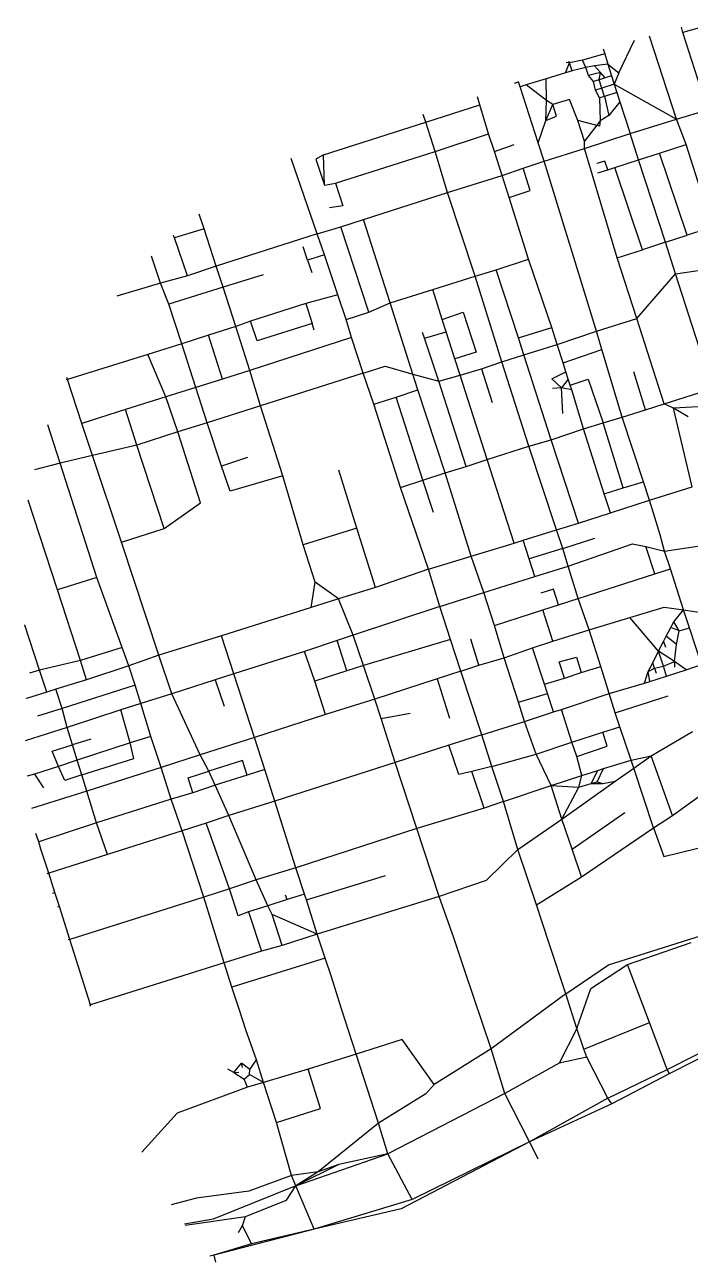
# Model space of a CAD drawing. Header units: metres. Extents: x 629814 to 633158, y 4833030 to 4835874.
# Drawn here: x 629814 to 631272, y 4833030 to 4835740 of the extents above; entities that cross this region are included whole.
import ezdxf

# ---------------------------------------------------------------- set-up
doc = ezdxf.new("R2010")
doc.units = ezdxf.units.M

msp = doc.modelspace()

# ---------------------------------------------------------------- linework, layer by layer
at = {"layer": 'ROADS'}
for points in [[(631256.1, 4835722.8), (631253.1, 4835734.6)], [(631315.7, 4835740), (631256.1, 4835722.8)], [(631295.2, 4835600.1), (631256.1, 4835722.8)], [(631116.2, 4835634.4), (631150.3, 4835706.1)], [(631241.9, 4835533.3), (631182.7, 4835714.8)], [(631036.1, 4835662.7), (631008, 4835656.3)], [(631085, 4835676), (631036.1, 4835662.7)], [(631043.7, 4835646.5), (631036.1, 4835662.7)], [(631081.5, 4835687.1), (631085, 4835676)], [(631085, 4835676), (631091.7, 4835653.5)], [(630999.2, 4835634.7), (630956.6, 4835621.8)], [(630999.2, 4835634.7), (631008, 4835656.3)], [(631013.6, 4835639.1), (630999.2, 4835634.7)], [(631008, 4835656.3), (631000.3, 4835657.5)], [(631008, 4835656.3), (631006.7, 4835660.3)], [(631013.6, 4835639.1), (631008, 4835656.3)], [(631043.7, 4835646.5), (631013.6, 4835639.1)], [(631062.6, 4835649.9), (631043.7, 4835646.5)], [(631049.5, 4835629), (631043.7, 4835646.5)], [(631075.4, 4835635.5), (631049.5, 4835629)], [(631091.7, 4835653.5), (631062.6, 4835649.9)], [(631075.4, 4835635.5), (631062.6, 4835649.9)], [(631072.5, 4835619.7), (631075.4, 4835635.5)], [(631086.1, 4835624), (631075.4, 4835635.5)], [(631091.7, 4835653.5), (631100, 4835628.4)], [(631091.7, 4835653.5), (631116.2, 4835634.4)], [(631116.2, 4835634.4), (631106, 4835609.8)], [(630887.2, 4835612.3), (630895.9, 4835615.2)], [(630895.9, 4835615.2), (630895.8, 4835615.7)], [(630899.5, 4835604.3), (630895.9, 4835615.2)], [(630913, 4835608.3), (630899.5, 4835604.3)], [(630956.6, 4835621.8), (630913, 4835608.3)], [(630957.2, 4835573.9), (630913, 4835608.3)], [(630957.2, 4835573.9), (630956.6, 4835621.8)], [(631060.2, 4835615.5), (631049.5, 4835629)], [(631072.5, 4835619.7), (631060.2, 4835615.5)], [(631064.5, 4835596.8), (631060.2, 4835615.5)], [(631086.1, 4835624), (631072.5, 4835619.7)], [(631078.8, 4835601.2), (631072.5, 4835619.7)], [(631106, 4835609.8), (631078.8, 4835601.2)], [(631100, 4835628.4), (631086.1, 4835624)], [(631100, 4835628.4), (631106, 4835609.8)], [(631106, 4835609.8), (631241.9, 4835533.3)], [(631106, 4835609.8), (631111.7, 4835592)], [(630811.6, 4835564.7), (630806.3, 4835582.2)], [(630938.9, 4835481.7), (630899.5, 4835604.3)], [(631078.8, 4835601.2), (631064.5, 4835596.8)], [(631073.8, 4835579.9), (631064.5, 4835596.8)], [(631084.3, 4835583.2), (631073.8, 4835579.9)], [(631073.8, 4835579.9), (631075, 4835529.7)], [(631084.3, 4835583.2), (631078.8, 4835601.2)], [(631111.7, 4835592), (631084.3, 4835583.2)], [(631084.3, 4835583.2), (631094, 4835541.4)], [(631111.7, 4835592), (631117.9, 4835571.6)], [(630692.7, 4835526.5), (630811.6, 4835564.7)], [(630830.6, 4835501.1), (630811.6, 4835564.7)], [(630955.7, 4835530.2), (630957.2, 4835573.9)], [(630955.7, 4835530.2), (630971.4, 4835565.1)], [(630955.7, 4835530.2), (630979.6, 4835539.6), (630971.4, 4835565.1)], [(630971.4, 4835565.1), (630957.2, 4835573.9)], [(631025.8, 4835530), (631007.8, 4835576.2), (630971.4, 4835565.1)], [(631117.9, 4835571.6), (631094, 4835541.4)], [(631117.9, 4835571.6), (631140.8, 4835501.6)], [(631241.9, 4835533.3), (631310.2, 4835553.5)], [(630469, 4835454.9), (630692.7, 4835526.5)], [(630692.7, 4835526.5), (630687.4, 4835543.5)], [(630713.3, 4835462.6), (630692.7, 4835526.5)], [(630938.9, 4835481.7), (630955.7, 4835530.2)], [(631040.5, 4835484.9), (631025.8, 4835530)], [(631075, 4835529.7), (631073.3, 4835517.9), (631025.8, 4835530)], [(631075, 4835529.7), (631040.5, 4835484.9)], [(631094, 4835541.4), (631075, 4835529.7)], [(631140.8, 4835501.6), (631241.9, 4835533.3)], [(631263.1, 4835477.7), (631241.9, 4835533.3)], [(630713.3, 4835462.6), (630830.6, 4835501.1)], [(630843.2, 4835462.8), (630830.6, 4835501.1)], [(631040.9, 4835469.3), (631140.8, 4835501.6)], [(631159.1, 4835444.2), (631140.8, 4835501.6)], [(630843.2, 4835462.8), (630886.7, 4835477.5)], [(630952, 4835441.2), (630938.9, 4835481.7)], [(631040.9, 4835469.3), (631040.5, 4835484.9)], [(631204.9, 4835458.9), (631263.1, 4835477.7)], [(631321.3, 4835296.7), (631263.1, 4835477.7)], [(630454.6, 4835282), (630398.1, 4835446.9)], [(630469, 4835454.9), (630452.2, 4835446), (630470.8, 4835388.9)], [(630470.8, 4835388.9), (630469, 4835454.9)], [(630494.8, 4835393.1), (630713.3, 4835462.6)], [(630740.7, 4835372.5), (630713.3, 4835462.6)], [(630860.4, 4835410.1), (630843.2, 4835462.8)], [(630952, 4835441.2), (631040.9, 4835469.3)], [(631112.5, 4835229.4), (631040.9, 4835469.3)], [(631107.2, 4835427.4), (631159.1, 4835444.2)], [(631159.1, 4835444.2), (631204.9, 4835458.9)], [(631218.2, 4835263.6), (631159.1, 4835444.2)], [(631265.5, 4835279.3), (631204.9, 4835458.9)], [(630860.4, 4835410.1), (630906.3, 4835425.7)], [(630875.7, 4835361.4), (630921.6, 4835377.1), (630906.3, 4835425.7)], [(630906.3, 4835425.7), (630952, 4835441.2)], [(631066.8, 4835068.8), (630952, 4835441.2)], [(631091.7, 4835422.6), (631085.3, 4835441.4), (631067.3, 4835436.5)], [(631069.8, 4835415.4), (631091.7, 4835422.6)], [(631091.7, 4835422.6), (631107.2, 4835427.4)], [(631168, 4835247.1), (631107.2, 4835427.4)], [(630470.8, 4835388.9), (630494.8, 4835393.1)], [(630494.8, 4835393.1), (630511, 4835343.4), (630482.2, 4835339)], [(630740.7, 4835372.5), (630860.4, 4835410.1)], [(630875.7, 4835361.4), (630860.4, 4835410.1)], [(630556.3, 4835313.6), (630740.7, 4835372.5)], [(630801, 4835189.4), (630740.7, 4835372.5)], [(630918.2, 4835226.6), (630875.7, 4835361.4)], [(630207, 4835293.3), (630196.2, 4835325.4)], [(630506.4, 4835297.6), (630556.3, 4835313.6)], [(630614.6, 4835130.7), (630556.3, 4835313.6)], [(630207, 4835293.3), (630142, 4835273.2)], [(630233.7, 4835211), (630207, 4835293.3)], [(630454.6, 4835282), (630233.7, 4835211)], [(630454.6, 4835282), (630506.4, 4835297.6)], [(630471.2, 4835236), (630454.6, 4835282)], [(630568.4, 4835110.3), (630506.4, 4835297.6)], [(631321.3, 4835296.7), (631265.5, 4835279.3)], [(630142, 4835273.2), (630140.2, 4835278.7)], [(630170.5, 4835190.5), (630142, 4835273.2)], [(631218.2, 4835263.6), (631168, 4835247.1)], [(631218.2, 4835263.6), (631265.5, 4835279.3)], [(631239.9, 4835194.8), (631218.2, 4835263.6)], [(630111.9, 4835174.2), (630091.6, 4835233.4)], [(630434, 4835224.7), (630424.1, 4835253.6)], [(630471.2, 4835236), (630434, 4835224.7)], [(630500.1, 4835148.6), (630471.2, 4835236)], [(631112.5, 4835229.4), (631168, 4835247.1)], [(631155.6, 4835096.8), (631112.5, 4835229.4)], [(630233.7, 4835211), (630170.5, 4835190.5)], [(630248.7, 4835165.5), (630233.7, 4835211)], [(630434, 4835224.7), (630442.9, 4835197.6)], [(630801, 4835189.4), (630847.1, 4835203.3)], [(630847.1, 4835203.3), (630918.2, 4835226.6)], [(630896.3, 4835054.5), (630847.1, 4835203.3)], [(630968.8, 4835077.2), (630918.2, 4835226.6)], [(631239.9, 4835194.8), (631349.1, 4835210.7)], [(630111.9, 4835174.2), (630016.2, 4835145.5)], [(630170.5, 4835190.5), (630111.9, 4835174.2)], [(630130, 4835128.4), (630111.9, 4835174.2)], [(630336.2, 4835192.6), (630248.7, 4835165.5)], [(630708.1, 4835160.1), (630801, 4835189.4)], [(630859.8, 4835001.9), (630801, 4835189.4)], [(631155.6, 4835096.8), (631239.9, 4835194.8)], [(631321.1, 4834943.6), (631239.9, 4835194.8)], [(630248.7, 4835165.5), (630130, 4835128.4)], [(630276.5, 4835079.1), (630248.7, 4835165.5)], [(630500.1, 4835148.6), (630429.9, 4835129.5)], [(630518.3, 4835094.6), (630500.1, 4835148.6)], [(630614.6, 4835130.7), (630708.1, 4835160.1)], [(630728.8, 4835094.9), (630708.1, 4835160.1)], [(630158.6, 4835041.6), (630130, 4835128.4)], [(630429.9, 4835129.5), (630308.8, 4835090.6)], [(630429.9, 4835129.5), (630443.6, 4835085.8)], [(630568.4, 4835110.3), (630614.6, 4835130.7)], [(630664.5, 4834974.7), (630614.6, 4835130.7)], [(630518.3, 4835094.6), (630568.4, 4835110.3)], [(630529.9, 4835055.1), (630518.3, 4835094.6)], [(630728.8, 4835094.9), (630774.5, 4835110.8), (630803.5, 4835022.9), (630756.5, 4835008.6)], [(630737.4, 4835067.9), (630728.8, 4835094.9)], [(631066.8, 4835068.8), (631155.6, 4835096.8)], [(631215.5, 4834909.6), (631155.6, 4835096.8)], [(630276.5, 4835079.1), (630216.8, 4835060.2)], [(630308.8, 4835090.6), (630276.5, 4835079.1)], [(630307.2, 4834982.7), (630276.5, 4835079.1)], [(630443.6, 4835085.8), (630323.4, 4835048), (630308.8, 4835090.6)], [(630448.5, 4835071.2), (630443.6, 4835085.8)], [(630689.9, 4835053.6), (630685.8, 4835065.9)], [(630689.9, 4835053.6), (630737.4, 4835067.9)], [(630756.5, 4835008.6), (630737.4, 4835067.9)], [(630896.3, 4835054.5), (630968.8, 4835077.2)], [(630980.7, 4835039.8), (630968.8, 4835077.2)], [(630980.7, 4835039.8), (631066.8, 4835068.8)], [(631078.6, 4835029), (631066.8, 4835068.8)], [(630158.6, 4835041.6), (630083.5, 4835018)], [(630216.8, 4835060.2), (630158.6, 4835041.6)], [(630188.9, 4834945.9), (630158.6, 4835041.6)], [(630247.7, 4834964.2), (630216.8, 4835060.2)], [(630529.9, 4835055.1), (630307.2, 4834982.7)], [(630555.6, 4834976.8), (630529.9, 4835055.1)], [(630721.1, 4834959.7), (630689.9, 4835053.6)], [(630908, 4835017.3), (630896.3, 4835054.5)], [(630908, 4835017.3), (630980.7, 4835039.8)], [(630993.6, 4834999.7), (630980.7, 4835039.8)], [(630083.5, 4835018), (629908.1, 4834963.5)], [(630123.3, 4834925.1), (630083.5, 4835018)], [(630859.8, 4835001.9), (630908, 4835017.3)], [(630967.9, 4834831.3), (630908, 4835017.3)], [(630993.6, 4834999.7), (631078.6, 4835029)], [(631122.9, 4834880.4), (631078.6, 4835029)], [(630555.6, 4834976.8), (630604, 4834992.4), (630664.5, 4834974.7)], [(630767.9, 4834972.7), (630756.5, 4835008.6)], [(630767.9, 4834972.7), (630814.8, 4834986.8)], [(630814.8, 4834986.8), (630859.8, 4835001.9)], [(630814.8, 4834986.8), (630838, 4834913)], [(630918.9, 4834817.3), (630859.8, 4835001.9)], [(630999.9, 4834980.1), (630993.6, 4834999.7)], [(629908.1, 4834963.5), (629904.9, 4834963)], [(629908.1, 4834963.5), (629906.8, 4834967.3)], [(629939.3, 4834866.9), (629908.1, 4834963.5)], [(630247.7, 4834964.2), (630188.9, 4834945.9)], [(630307.2, 4834982.7), (630247.7, 4834964.2)], [(630330.7, 4834905.2), (630307.2, 4834982.7)], [(630555.6, 4834976.8), (630330.7, 4834905.2)], [(630579.1, 4834908.8), (630555.6, 4834976.8)], [(630675.4, 4834940.3), (630664.5, 4834974.7)], [(630664.5, 4834974.7), (630721.1, 4834959.7)], [(630721.1, 4834959.7), (630767.9, 4834972.7)], [(630781.2, 4834773), (630721.1, 4834959.7)], [(630827.7, 4834787.9), (630767.9, 4834972.7)], [(630990.1, 4834945), (630969.2, 4834964.9), (630999.9, 4834980.1)], [(631005.2, 4834963.8), (630990.1, 4834945)], [(631005.2, 4834963.8), (630999.9, 4834980.1)], [(631009.4, 4834950.9), (631005.2, 4834963.8)], [(631009.4, 4834950.9), (631048.6, 4834963.6), (631081.5, 4834868)], [(631174, 4834896.7), (631148.9, 4834980)], [(630188.9, 4834945.9), (630123.3, 4834925.1)], [(630213.8, 4834868.3), (630188.9, 4834945.9)], [(630628.3, 4834924.4), (630675.4, 4834940.3)], [(630735.1, 4834758.6), (630675.4, 4834940.3)], [(630990.1, 4834945), (630970.8, 4834943.7)], [(630993.2, 4834888.7), (630990.1, 4834945)], [(631012.8, 4834940.8), (630990.1, 4834945)], [(631012.8, 4834940.8), (631009.4, 4834950.9)], [(631038.3, 4834855.1), (631012.8, 4834940.8)], [(631215.5, 4834909.6), (631321.1, 4834943.6)], [(630123.3, 4834925.1), (630035.2, 4834897.6)], [(630149.3, 4834848.3), (630123.3, 4834925.1)], [(630330.7, 4834905.2), (630213.8, 4834868.3)], [(630379.4, 4834752.1), (630330.7, 4834905.2)], [(630579.1, 4834908.8), (630628.3, 4834924.4)], [(630637.3, 4834726.6), (630579.1, 4834908.8)], [(630686.6, 4834742.4), (630628.3, 4834924.4)], [(631174, 4834896.7), (631215.5, 4834909.6)], [(631235.3, 4834900.4), (631215.5, 4834909.6)], [(631330.5, 4834905.8), (631235.3, 4834900.4)], [(630035.2, 4834897.6), (629939.3, 4834866.9)], [(630059.4, 4834819.7), (630035.2, 4834897.6)], [(631081.5, 4834868), (631122.9, 4834880.4)], [(631122.9, 4834880.4), (631174, 4834896.7)], [(631170.2, 4834739.1), (631122.9, 4834880.4)], [(631276.7, 4834728.3), (631235.3, 4834900.4)], [(631267.6, 4834881.7), (631235.3, 4834900.4)], [(629892, 4834780.2), (629864.4, 4834863.8)], [(629962.5, 4834796.5), (629939.3, 4834866.9)], [(630149.3, 4834848.3), (630059.4, 4834819.7)], [(630119.6, 4834637), (630199.1, 4834692.8), (630149.3, 4834848.3)], [(630213.8, 4834868.3), (630149.3, 4834848.3)], [(630245.3, 4834773.5), (630213.8, 4834868.3)], [(630967.9, 4834831.3), (631038.3, 4834855.1)], [(631038.3, 4834855.1), (631081.5, 4834868)], [(631084, 4834713), (631038.3, 4834855.1)], [(631125.6, 4834725.6), (631081.5, 4834868)], [(630918.9, 4834817.3), (630967.9, 4834831.3)], [(631027.3, 4834648.9), (630967.9, 4834831.3)], [(629962.5, 4834796.5), (629892, 4834780.2)], [(630059.4, 4834819.7), (629962.5, 4834796.5)], [(630026.4, 4834607.3), (629962.5, 4834796.5)], [(630119.6, 4834637), (630059.4, 4834819.7)], [(630827.7, 4834787.9), (630918.9, 4834817.3)], [(630979.6, 4834633.8), (630918.9, 4834817.3)], [(629892, 4834780.2), (629835.7, 4834765.3)], [(629972, 4834529.8), (629892, 4834780.2)], [(630302.5, 4834792), (630245.3, 4834773.5)], [(630379.4, 4834752.1), (630264.1, 4834718.4), (630245.3, 4834773.5)], [(630735.1, 4834758.6), (630781.2, 4834773)], [(630781.2, 4834773), (630827.7, 4834787.9)], [(630886.6, 4834604.6), (630827.7, 4834787.9)], [(630424.5, 4834601.1), (630379.4, 4834752.1)], [(630541.6, 4834637.8), (630502.6, 4834764.5)], [(630637.3, 4834726.6), (630686.6, 4834742.4)], [(630686.6, 4834742.4), (630735.1, 4834758.6)], [(630709.4, 4834671.9), (630686.6, 4834742.4)], [(630792, 4834576.2), (630735.1, 4834758.6)], [(630698.5, 4834547.5), (630637.3, 4834726.6)], [(631084, 4834713), (631125.6, 4834725.6)], [(631097.6, 4834671.3), (631084, 4834713)], [(631125.6, 4834725.6), (631170.2, 4834739.1)], [(631182.9, 4834698.8), (631170.2, 4834739.1)], [(631182.9, 4834698.8), (631276.7, 4834728.3)], [(629885.7, 4834502.7), (629821.8, 4834699)], [(631097.6, 4834671.3), (631182.9, 4834698.8)], [(631206.2, 4834623), (631182.9, 4834698.8)], [(631027.3, 4834648.9), (631097.6, 4834671.3)], [(630026.4, 4834607.3), (630119.6, 4834637)], [(630541.6, 4834637.8), (630424.5, 4834601.1)], [(630582.9, 4834507.9), (630541.6, 4834637.8)], [(630906.3, 4834611.3), (630979.6, 4834633.8)], [(630979.6, 4834633.8), (631027.3, 4834648.9)], [(630992.8, 4834593.3), (630979.6, 4834633.8)], [(630107.6, 4834359.6), (630026.4, 4834607.3)], [(630792, 4834576.2), (630886.6, 4834604.6)], [(630886.6, 4834604.6), (630906.3, 4834611.3)], [(630919.1, 4834570.6), (630906.3, 4834611.3)], [(630992.8, 4834593.3), (631063.6, 4834615.6)], [(631216.2, 4834587), (631206.2, 4834623)], [(630450.8, 4834519), (630424.5, 4834601.1)], [(630992.8, 4834593.3), (630919.1, 4834570.6)], [(631005.2, 4834554.6), (630992.8, 4834593.3)], [(631005.2, 4834554.6), (631145.5, 4834603.3)], [(631145.5, 4834603.3), (631175, 4834597.6)], [(631195, 4834537.6), (631175, 4834597.6)], [(631175, 4834597.6), (631216.2, 4834587)], [(631216.2, 4834587), (631317.5, 4834602.5)], [(631229.1, 4834548.6), (631216.2, 4834587)], [(630698.5, 4834547.5), (630792, 4834576.2)], [(630820.4, 4834496.9), (630792, 4834576.2)], [(630931.6, 4834531.9), (630919.1, 4834570.6)], [(630931.6, 4834531.9), (631005.2, 4834554.6)], [(631026.9, 4834483.5), (631005.2, 4834554.6)], [(629972, 4834529.8), (629885.7, 4834502.7)], [(630027.9, 4834376.5), (629972, 4834529.8)], [(630698.5, 4834547.5), (630582.9, 4834507.9)], [(630724, 4834465.7), (630698.5, 4834547.5)], [(630820.4, 4834496.9), (630931.6, 4834531.9)], [(631026.9, 4834483.5), (631195, 4834537.6)], [(631195, 4834537.6), (631229.1, 4834548.6)], [(631257.9, 4834458.9), (631229.1, 4834548.6)], [(629935.9, 4834348), (629885.7, 4834502.7)], [(630441.9, 4834464.1), (630450.8, 4834519)], [(630501.3, 4834483), (630450.8, 4834519)], [(630582.9, 4834507.9), (630501.3, 4834483)], [(630724, 4834465.7), (630820.4, 4834496.9)], [(630843.5, 4834424.8), (630820.4, 4834496.9)], [(630983.7, 4834470), (630972.8, 4834503.8), (630945.1, 4834495)], [(630501.3, 4834483), (630441.9, 4834464.1)], [(630533.9, 4834403.2), (630501.3, 4834483)], [(630949.2, 4834458.7), (630983.7, 4834470)], [(630983.7, 4834470), (631026.9, 4834483.5)], [(631050.5, 4834414.9), (631026.9, 4834483.5)], [(630441.9, 4834464.1), (630245.4, 4834401.6)], [(630724, 4834465.7), (630533.9, 4834403.2)], [(630747.2, 4834393.5), (630724, 4834465.7)], [(630843.5, 4834424.8), (630949.2, 4834458.7)], [(630971.2, 4834389.9), (630949.2, 4834458.7)], [(631050.5, 4834414.9), (631139.8, 4834442.1)], [(631139.8, 4834442.1), (631215.1, 4834464.7), (631257.9, 4834458.9)], [(631202.8, 4834368), (631139.8, 4834442.1)], [(631236.1, 4834432.5), (631257.9, 4834458.9)], [(631265.5, 4834434.9), (631257.9, 4834458.9)], [(631257.9, 4834458.9), (631311, 4834450.9)], [(629814.4, 4834425), (629814.1, 4834426)], [(629814.4, 4834425), (629814.1, 4834425)], [(629846.3, 4834326.8), (629814.4, 4834425)], [(630864.7, 4834354), (630843.5, 4834424.8)], [(630971.2, 4834389.9), (631050.5, 4834414.9)], [(631076.6, 4834334.5), (631050.5, 4834414.9)], [(631219.9, 4834401), (631229.8, 4834420.2)], [(631229.8, 4834420.2), (631236.1, 4834432.5)], [(631248.3, 4834412.8), (631229.8, 4834420.2)], [(631248.3, 4834412.8), (631236.1, 4834432.5)], [(631248.3, 4834412.8), (631270.8, 4834419.4)], [(631270.8, 4834419.4), (631265.5, 4834434.9)], [(631296.9, 4834339.1), (631270.8, 4834419.4)], [(630245.4, 4834401.6), (630107.6, 4834359.6)], [(630272, 4834318.5), (630245.4, 4834401.6)], [(630498.4, 4834391.5), (630427.1, 4834367.6)], [(630533.9, 4834403.2), (630498.4, 4834391.5)], [(630519.9, 4834325.1), (630498.4, 4834391.5)], [(630556.4, 4834336.5), (630533.9, 4834403.2)], [(630747.2, 4834393.5), (630556.4, 4834336.5)], [(630770, 4834324.7), (630747.2, 4834393.5)], [(630809.3, 4834337.7), (630791.4, 4834394.6)], [(630926.6, 4834375.5), (630971.2, 4834389.9)], [(631202.8, 4834368), (631213.4, 4834389.2)], [(631213.4, 4834389.2), (631219.9, 4834401)], [(631213.4, 4834389.2), (631218.4, 4834376.9)], [(631242.2, 4834382.7), (631219.9, 4834401)], [(631242.2, 4834382.7), (631248.3, 4834412.8)], [(630027.9, 4834376.5), (629935.9, 4834348)], [(630041.9, 4834336), (630027.9, 4834376.5)], [(630427.1, 4834367.6), (630272, 4834318.5)], [(630449.7, 4834302.4), (630427.1, 4834367.6)], [(630864.7, 4834354), (630926.6, 4834375.5)], [(630953, 4834296), (630926.6, 4834375.5)], [(631190.1, 4834343), (631202.8, 4834368)], [(631213.5, 4834335.3), (631202.8, 4834368)], [(631238.2, 4834345.6), (631202.8, 4834368)], [(631238.2, 4834345.6), (631242.2, 4834382.7)], [(629935.9, 4834348), (629846.3, 4834326.8)], [(629949.5, 4834305.8), (629935.9, 4834348)], [(630041.9, 4834336), (629949.5, 4834305.8)], [(630107.6, 4834359.6), (630041.9, 4834336)], [(630056.4, 4834294.1), (630041.9, 4834336)], [(630136.4, 4834275.1), (630107.6, 4834359.6)], [(630556.4, 4834336.5), (630519.9, 4834325.1)], [(630581.3, 4834263), (630556.4, 4834336.5)], [(630770, 4834324.7), (630809.3, 4834337.7)], [(630809.3, 4834337.7), (630864.7, 4834354)], [(630896, 4834256.8), (630864.7, 4834354)], [(630996.9, 4834309.3), (630985, 4834344.6), (631022.8, 4834355.4), (631033.4, 4834321.2)], [(631033.4, 4834321.2), (631076.6, 4834334.5)], [(631094.7, 4834275.5), (631076.6, 4834334.5)], [(631180.2, 4834323.7), (631190.1, 4834343)], [(631194.1, 4834330.7), (631190.1, 4834343)], [(631194.1, 4834330.7), (631213.5, 4834335.3)], [(631213.5, 4834335.3), (631238.2, 4834345.6)], [(631220.6, 4834313.7), (631213.5, 4834335.3)], [(631238.2, 4834345.6), (631237.5, 4834332.9)], [(631263.2, 4834327.5), (631238.2, 4834345.6)], [(631263.2, 4834327.5), (631296.9, 4834339.1)], [(629846.3, 4834326.8), (629824.8, 4834319.9)], [(629862.6, 4834278.5), (629846.3, 4834326.8)], [(629949.5, 4834305.8), (629882.2, 4834284.7)], [(630272, 4834318.5), (630231.1, 4834305.2)], [(630317.5, 4834179.3), (630272, 4834318.5)], [(630519.9, 4834325.1), (630449.7, 4834302.4)], [(630718.1, 4834308), (630581.3, 4834263)], [(630770, 4834324.7), (630718.1, 4834308)], [(630718.1, 4834308), (630744.5, 4834221.2)], [(630815.7, 4834185.1), (630770, 4834324.7)], [(630953, 4834296), (630996.9, 4834309.3)], [(630996.9, 4834309.3), (631033.4, 4834321.2)], [(631172.1, 4834298.2), (631180.2, 4834323.7)], [(631180.2, 4834323.7), (631194.1, 4834330.7)], [(631184.1, 4834302), (631180.2, 4834323.7)], [(631184.1, 4834302), (631220.6, 4834313.7)], [(631194.1, 4834330.7), (631197.5, 4834320.3)], [(631220.6, 4834313.7), (631263.2, 4834327.5)], [(629862.6, 4834278.5), (629818.2, 4834264.5)], [(629882.2, 4834284.7), (629862.6, 4834278.5)], [(629895.9, 4834242.8), (629882.2, 4834284.7)], [(630056.4, 4834294.1), (629895.9, 4834242.8)], [(630068.6, 4834253.7), (630056.4, 4834294.1)], [(630231.1, 4834305.2), (630136.4, 4834275.1)], [(630231.1, 4834305.2), (630251.2, 4834247.7)], [(630473, 4834229.2), (630449.7, 4834302.4)], [(630959.3, 4834275.7), (630953, 4834296)], [(631094.7, 4834275.5), (631172.1, 4834298.2)], [(631172.1, 4834298.2), (631184.1, 4834302)], [(629818.2, 4834264.5), (629817.7, 4834264.4)], [(629818.2, 4834264.5), (629817.8, 4834265.5)], [(630068.6, 4834253.7), (630024.7, 4834239.5)], [(630136.4, 4834275.1), (630068.6, 4834253.7)], [(630090.7, 4834181.7), (630068.6, 4834253.7)], [(630198.3, 4834141), (630136.4, 4834275.1)], [(630581.3, 4834263), (630473, 4834229.2)], [(630594.9, 4834220.7), (630581.3, 4834263)], [(630896, 4834256.8), (630959.3, 4834275.7)], [(630908.9, 4834214.4), (630896, 4834256.8)], [(630973, 4834235.3), (630959.3, 4834275.7)], [(630990.5, 4834240.8), (631094.7, 4834275.5)], [(631108, 4834233.4), (631094.7, 4834275.5)], [(631108, 4834233.4), (631223.9, 4834270.7)], [(629895.9, 4834242.8), (629841.7, 4834225.7)], [(629906.7, 4834201.4), (629895.9, 4834242.8)], [(630024.7, 4834239.5), (629906.7, 4834201.4)], [(630045.3, 4834167.3), (630024.7, 4834239.5)], [(630473, 4834229.2), (630317.5, 4834179.3)], [(630594.9, 4834220.7), (630658.5, 4834232.5)], [(630908.9, 4834214.4), (630973, 4834235.3)], [(630973, 4834235.3), (630990.5, 4834240.8)], [(631013.1, 4834168.8), (630990.5, 4834240.8)], [(631117.7, 4834202.7), (631108, 4834233.4)], [(629906.7, 4834201.4), (629814.9, 4834172.2)], [(629918.5, 4834163.4), (629906.7, 4834201.4)], [(630625.7, 4834124.7), (630594.9, 4834220.7)], [(630815.7, 4834185.1), (630908.9, 4834214.4)], [(630934.7, 4834142.9), (630908.9, 4834214.4)], [(631080.8, 4834190.9), (631117.7, 4834202.7)], [(631143, 4834129.2), (631117.7, 4834202.7)], [(629958.7, 4834175.7), (629918.5, 4834163.4)], [(630090.7, 4834181.7), (630045.3, 4834167.3)], [(630112.9, 4834113.7), (630090.7, 4834181.7)], [(630317.5, 4834179.3), (630198.3, 4834141)], [(630340.3, 4834109.2), (630317.5, 4834179.3)], [(630815.7, 4834185.1), (630743.4, 4834162.5)], [(630837.9, 4834115.7), (630815.7, 4834185.1)], [(631013.1, 4834168.8), (631080.8, 4834190.9)], [(631023.7, 4834137.5), (631090.6, 4834159.9), (631080.8, 4834190.9)], [(631186.6, 4834139), (631277.5, 4834192.4)], [(629888.2, 4834115.7), (629874.2, 4834149.6), (629918.5, 4834163.4)], [(629929.1, 4834129.4), (629918.5, 4834163.4)], [(630045.3, 4834167.3), (629929.1, 4834129.4)], [(629939.4, 4834097.6), (630053.2, 4834133.1), (630045.3, 4834167.3)], [(630743.4, 4834162.5), (630625.7, 4834124.7)], [(630793.9, 4834104.9), (630765.5, 4834098.5), (630743.4, 4834162.5)], [(630934.7, 4834142.9), (631013.1, 4834168.8)], [(631023.7, 4834137.5), (631013.1, 4834168.8)], [(629929.1, 4834129.4), (629888.2, 4834115.7)], [(629939.4, 4834097.6), (629929.1, 4834129.4)], [(630198.3, 4834141), (630112.9, 4834113.7)], [(630217.7, 4834105.3), (630198.3, 4834141)], [(630301.3, 4834096.8), (630291, 4834128.9), (630217.7, 4834105.3)], [(630625.7, 4834124.7), (630362.3, 4834039.9)], [(630673.5, 4833979.7), (630625.7, 4834124.7)], [(630837.9, 4834115.7), (630934.7, 4834142.9)], [(630967.4, 4834073.7), (630934.7, 4834142.9)], [(631034.7, 4834096.3), (631023.7, 4834137.5)], [(631082.6, 4834111.6), (631143, 4834129.2)], [(631143, 4834129.2), (631186.6, 4834139)], [(631148.4, 4834112.1), (631143, 4834129.2)], [(631148.4, 4834112.1), (631186.6, 4834139)], [(631233.3, 4834008.5), (631186.6, 4834139)], [(629835.2, 4834098.7), (629819.7, 4834094.4)], [(629888.2, 4834115.7), (629835.2, 4834098.7)], [(629835.2, 4834098.7), (629855.2, 4834068.8)], [(629939.4, 4834097.6), (629901.9, 4834085.2), (629888.2, 4834115.7)], [(629950.5, 4834061.5), (629939.4, 4834097.6)], [(630112.9, 4834113.7), (629950.5, 4834061.5)], [(630134.6, 4834044.2), (630112.9, 4834113.7)], [(630182.2, 4834058.2), (630172, 4834090.5), (630217.7, 4834105.3)], [(630231.4, 4834074.5), (630217.7, 4834105.3)], [(630301.3, 4834096.8), (630231.4, 4834074.5)], [(630340.3, 4834109.2), (630301.3, 4834096.8)], [(630362.3, 4834039.9), (630340.3, 4834109.2)], [(630837.9, 4834115.7), (630793.9, 4834104.9)], [(630820.5, 4834024.6), (630793.9, 4834104.9)], [(630863.5, 4834038.7), (630837.9, 4834115.7)], [(630967.4, 4834073.7), (631034.7, 4834096.3)], [(631028, 4834070.3), (631034.7, 4834096.3)], [(631034.7, 4834096.3), (631069.5, 4834107.2)], [(631055.2, 4834078.1), (631069.5, 4834107.2)], [(631068.2, 4834082.3), (631082.6, 4834111.6)], [(631069.5, 4834107.2), (631082.6, 4834111.6)], [(631107.8, 4834083.8), (631148.4, 4834112.1)], [(631191.8, 4833981.2), (631148.4, 4834112.1)], [(630231.4, 4834074.5), (630182.2, 4834058.2)], [(630261.4, 4834008.1), (630231.4, 4834074.5)], [(630863.5, 4834038.7), (630967.4, 4834073.7)], [(630991.2, 4834000), (630967.4, 4834073.7)], [(630967.4, 4834073.7), (631028, 4834070.3)], [(630991.2, 4834000), (631107.8, 4834083.8)], [(630991.2, 4834000), (631028, 4834070.3)], [(631028, 4834070.3), (631055.2, 4834078.1)], [(631055.2, 4834078.1), (631068.2, 4834082.3)], [(631055.2, 4834078.1), (631080.6, 4834078.6)], [(631068.2, 4834082.3), (631080.6, 4834078.6)], [(631080.6, 4834078.6), (631107.8, 4834083.8)], [(631233.3, 4834008.5), (631317.8, 4834069.3)], [(629950.5, 4834061.5), (629829, 4834023.8)], [(629971.6, 4833992.4), (629950.5, 4834061.5)], [(630134.6, 4834044.2), (629971.6, 4833992.4)], [(630182.2, 4834058.2), (630134.6, 4834044.2)], [(630158.7, 4833975), (630134.6, 4834044.2)], [(630362.3, 4834039.9), (630261.4, 4834008.1)], [(630408.1, 4833893.9), (630362.3, 4834039.9)], [(630863.5, 4834038.7), (630820.5, 4834024.6)], [(630894.8, 4833934.1), (630863.5, 4834038.7)], [(630261.4, 4834008.1), (630211.7, 4833991.6)], [(630321.2, 4833867.2), (630261.4, 4834008.1)], [(630820.5, 4834024.6), (630673.5, 4833979.7)], [(631013.5, 4833935), (631128.9, 4834015.2)], [(631191.8, 4833981.2), (631233.3, 4834008.5)], [(629971.6, 4833992.4), (629844.7, 4833950.5)], [(629995.2, 4833922.7), (629971.6, 4833992.4)], [(630211.7, 4833991.6), (630158.7, 4833975)], [(630262.6, 4833847.6), (630211.7, 4833991.6)], [(630894.8, 4833934.1), (630991.2, 4834000)], [(631013.5, 4833935), (630991.2, 4834000)], [(631033.9, 4833874.4), (631191.8, 4833981.2)], [(631191.8, 4833981.2), (631214.3, 4833918.8), (631355, 4833953.1)], [(629844.7, 4833950.5), (629838.4, 4833969.2)], [(630158.7, 4833975), (629995.2, 4833922.7)], [(630206.7, 4833829.3), (630158.7, 4833975)], [(630673.5, 4833979.7), (630408.1, 4833893.9)], [(630722.5, 4833831), (630673.5, 4833979.7)], [(629849.3, 4833934.7), (629844.7, 4833950.5)], [(629849.3, 4833934.7), (629847.9, 4833934.3)], [(629867, 4833882.2), (629849.3, 4833934.7)], [(630894.8, 4833934.1), (630825, 4833865.7), (630722.5, 4833831)], [(630935.2, 4833812.6), (630894.8, 4833934.1)], [(631033.9, 4833874.4), (631013.5, 4833935)], [(629995.2, 4833922.7), (629867, 4833882.2)], [(629867, 4833882.2), (629862.4, 4833880.8)], [(629879.8, 4833839.7), (629867, 4833882.2)], [(630408.1, 4833893.9), (630321.2, 4833867.2)], [(630427.4, 4833836), (630408.1, 4833893.9)], [(630431.4, 4833823.9), (630604.9, 4833876.9)], [(630935.2, 4833812.6), (631033.9, 4833874.4)], [(630262.6, 4833847.6), (630206.7, 4833829.3)], [(630321.2, 4833867.2), (630262.6, 4833847.6)], [(630304.7, 4833797.7), (630281.5, 4833788.7), (630262.6, 4833847.6)], [(630347.1, 4833810.4), (630321.2, 4833867.2)], [(629876, 4833838.5), (629879.8, 4833839.7)], [(629890, 4833809.2), (629879.8, 4833839.7)], [(630206.7, 4833829.3), (629912.7, 4833737)], [(630250.8, 4833685.6), (630206.7, 4833829.3)], [(630388.8, 4833824.1), (630347.1, 4833810.4)], [(630388.8, 4833824.1), (630385.7, 4833834)], [(630427.4, 4833836), (630388.8, 4833824.1)], [(630431.4, 4833823.9), (630427.4, 4833836)], [(630454.9, 4833748.6), (630431.4, 4833823.9)], [(630722.5, 4833831), (630454.9, 4833748.6)], [(630754.3, 4833740.6), (630722.5, 4833831)], [(629890, 4833809.2), (629885.9, 4833807.9)], [(629912.7, 4833737), (629890, 4833809.2)], [(630347.1, 4833810.4), (630304.7, 4833797.7)], [(630304.7, 4833797.7), (630332.8, 4833710.9)], [(630356.2, 4833791.5), (630347.1, 4833810.4)], [(630378.3, 4833723.9), (630356.2, 4833791.5)], [(630454.9, 4833748.6), (630356.2, 4833791.5)], [(630948, 4833774.6), (630935.2, 4833812.6)], [(630999.5, 4833617.8), (631093.4, 4833681.4), (631473, 4833801.4)], [(630964.1, 4833725.8), (630948, 4833774.6)], [(629912.7, 4833737), (629909.3, 4833736)], [(629958.2, 4833593.5), (629912.7, 4833737)], [(630454.9, 4833748.6), (630378.3, 4833723.9)], [(630472.5, 4833696.1), (630454.9, 4833748.6)], [(630778.7, 4833668.4), (630754.3, 4833740.6)], [(630332.8, 4833710.9), (630250.8, 4833685.6)], [(630378.3, 4833723.9), (630332.8, 4833710.9)], [(630999.5, 4833617.8), (630964.1, 4833725.8)], [(631135, 4833681.9), (631274, 4833730.6)], [(630250.8, 4833685.6), (629958.2, 4833593.5)], [(630268.2, 4833632.5), (630250.8, 4833685.6)], [(630472.5, 4833696.1), (630268.2, 4833632.5)], [(630485.4, 4833657.2), (630472.5, 4833696.1)], [(630508, 4833585), (630485.4, 4833657.2)], [(630836.2, 4833497.5), (630778.7, 4833668.4)], [(631023.8, 4833541.6), (631054.6, 4833629.6), (631135, 4833681.9)], [(631182.8, 4833555), (631135, 4833681.9)], [(630284.5, 4833581.7), (630268.2, 4833632.5)], [(631645.4, 4833654.9), (631226.4, 4833442.3)], [(630999.5, 4833617.8), (630836.2, 4833497.5)], [(631023.8, 4833541.6), (630999.5, 4833617.8)], [(629958.2, 4833593.5), (629955.9, 4833592.8)], [(629958.2, 4833593.5), (629956.7, 4833590.4)], [(630298.7, 4833539.3), (630284.5, 4833581.7)], [(630540.3, 4833485.9), (630508, 4833585)], [(631039.5, 4833496.6), (631182.8, 4833555)], [(631221.5, 4833452.4), (631182.8, 4833555)], [(630322.2, 4833473.1), (630298.7, 4833539.3)], [(631023.8, 4833541.6), (630985.4, 4833466.2)], [(631039.5, 4833496.6), (631023.8, 4833541.6)], [(630711.2, 4833419.3), (630641, 4833517.9), (630540.3, 4833485.9)], [(630836.2, 4833497.5), (630711.2, 4833419.3)], [(630865.9, 4833399.5), (630836.2, 4833497.5)], [(631046.1, 4833479), (631039.5, 4833496.6)], [(631221.5, 4833452.4), (631344.7, 4833514.4)], [(630272.1, 4833445.5), (630289.2, 4833466.3)], [(630307.5, 4833452.3), (630289.2, 4833466.3)], [(630291.1, 4833456.4), (630289.2, 4833466.3)], [(630307.5, 4833452.3), (630322.2, 4833473.1)], [(630337.2, 4833423.9), (630322.2, 4833473.1)], [(630540.3, 4833485.9), (630434.8, 4833453.1)], [(630589.6, 4833334.9), (630540.3, 4833485.9)], [(630985.4, 4833466.2), (630865.9, 4833399.5)], [(631046.1, 4833479), (630985.4, 4833466.2)], [(631091.8, 4833389), (631046.1, 4833479)], [(630272.1, 4833445.5), (630258.8, 4833453.1)], [(630272.1, 4833445.5), (630283.4, 4833446.3)], [(630272.1, 4833445.5), (630294.6, 4833430.7)], [(630294.6, 4833430.7), (630306.3, 4833440.9)], [(630306.3, 4833440.9), (630307.5, 4833452.3)], [(630337.2, 4833423.9), (630306.3, 4833440.9)], [(630434.8, 4833453.1), (630337.2, 4833423.9)], [(630365.4, 4833335.8), (630462, 4833367), (630434.8, 4833453.1)], [(631091.8, 4833389), (631221.5, 4833452.4)], [(631226.4, 4833442.3), (631100.4, 4833376.7)], [(631221.5, 4833452.4), (631226.4, 4833442.3)], [(630302.4, 4833413.5), (630147.9, 4833356.7), (630070.4, 4833271.4)], [(630302.4, 4833413.5), (630294.6, 4833430.7)], [(630337.2, 4833423.9), (630302.4, 4833413.5)], [(630365.4, 4833335.8), (630337.2, 4833423.9)], [(630711.2, 4833419.3), (630693.1, 4833398.9)], [(630693.1, 4833398.9), (630589.6, 4833334.9)], [(630865.9, 4833399.5), (630610, 4833267.5)], [(630920.1, 4833293.4), (630865.9, 4833399.5)], [(631091.8, 4833389), (630920.1, 4833293.4)], [(631100.4, 4833376.7), (631091.8, 4833389)], [(631100.4, 4833376.7), (630920.1, 4833293.4)], [(630398.5, 4833219.9), (630365.4, 4833335.8)], [(630589.6, 4833334.9), (630456.7, 4833228.3)], [(630610, 4833267.5), (630589.6, 4833334.9)], [(630920.1, 4833293.4), (630638.7, 4833146.8), (630448.4, 4833102.2)], [(630920.1, 4833293.4), (630662.7, 4833167.7)], [(630920.1, 4833293.4), (630938.1, 4833256.8)], [(630408, 4833197.1), (630610, 4833267.5)], [(630610, 4833267.5), (630502.2, 4833243.9)], [(630662.7, 4833167.7), (630610, 4833267.5)], [(630456.7, 4833228.3), (630398.5, 4833219.9)], [(630502.2, 4833243.9), (630408, 4833197.1)], [(630456.7, 4833228.3), (630408, 4833197.1)], [(630502.2, 4833243.9), (630456.7, 4833228.3)], [(630408, 4833197.1), (630227.3, 4833124.4), (630164.4, 4833113.2)], [(630398.5, 4833219.9), (630305, 4833185.6), (630190.6, 4833170.4)], [(630297.9, 4833130.2), (630387.6, 4833166), (630408, 4833197.1)], [(630408, 4833197.1), (630398.5, 4833219.9)], [(630448.4, 4833102.2), (630408, 4833197.1)], [(630190.6, 4833170.4), (630135.1, 4833155.5)], [(630662.7, 4833167.7), (630448.4, 4833102.2)], [(630165.7, 4833111.4), (630297.9, 4833130.2)], [(630291.6, 4833110.3), (630297.9, 4833130.2)], [(630448.4, 4833102.2), (630228.1, 4833045.3)], [(630282.3, 4833094.9), (630291.6, 4833110.3)], [(630310.8, 4833070.1), (630291.6, 4833110.3)], [(630448.4, 4833102.2), (630310.8, 4833070.1)], [(630310.8, 4833070.1), (630228.1, 4833045.3)], [(630228.1, 4833045.3), (630220, 4833043.3)], [(630228.1, 4833045.3), (630232.2, 4833030)]]:
    msp.add_lwpolyline(points, dxfattribs=at)

doc.saveas('drawing.dxf')
